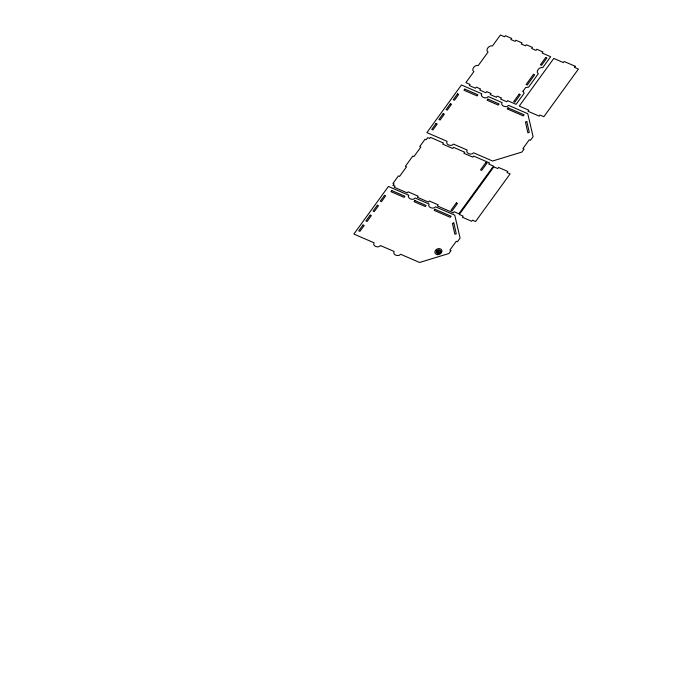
<?xml version="1.0" encoding="UTF-8"?>
<svg xmlns="http://www.w3.org/2000/svg" width="700" height="700" viewBox="0 0 700 700"><rect width="100%" height="100%" fill="white"/><g stroke="black" fill="none" stroke-linecap="round" stroke-linejoin="round"><path stroke-width="1.05" d="M393.085 185.351L394.109 183.934L392.954 183.435L398.414 175.91L399.56 176.409L406.543 166.784L405.396 166.285L412.799 156.082L413.945 156.581L420.831 147.088L419.685 146.589L425.005 139.256L426.16 139.746L427.691 137.638L429.642 138.477L430.439 137.375L443.502 143.028L442.697 144.13L452.742 148.47L453.548 147.367L464.677 152.189L463.881 153.291L472.798 157.141L473.594 156.039L489.562 162.951L488.766 164.054L493.491 166.093L458.859 213.78L454.16 211.741L453.355 212.844L437.386 205.931L438.183 204.838L429.284 200.987L428.479 202.09L417.375 197.278L418.171 196.184L408.091 191.817L407.295 192.92L394.249 187.276L395.045 186.174L393.094 185.334M436.406 250.39L436.345 252.779L437.098 253.102L439.267 250.119L438.62 249.848L438.156 250.486L436.774 249.891L436.406 250.39M437.098 250.749L437.054 252L437.754 251.037L437.098 250.749M408.336 196.394C408.502 199.273 413.604 200.489 415.266 198.048L429.056 204.015C426.956 207.41 433.764 209.685 435.54 206.815L454.755 215.127L460.101 238.096L457.424 241.789L456.26 241.29L449.89 250.075L451.045 250.574L448.919 253.514L419.571 262.474L400.549 254.249C398.799 257.119 392.009 254.852 394.135 251.475L380.467 245.569C378.717 248.439 371.936 246.172 374.062 242.795L353.885 234.071L388.43 186.445L408.783 195.248L408.336 196.394M481.338 94.938C481.504 97.816 486.605 99.032 488.267 96.591L502.058 102.559C499.957 105.954 506.765 108.229 508.541 105.359L527.756 113.671L533.102 136.64L530.425 140.332L529.261 139.825L522.891 148.619L524.046 149.117L521.92 152.049L492.573 161.018L473.55 152.784C471.8 155.662 465.01 153.396 467.136 150.01L453.477 144.104C451.719 146.974 444.938 144.716 447.064 141.33L426.886 132.606L461.431 84.989L481.784 93.782L481.338 94.938M522.988 91.228L524.125 93.293L516.101 104.344L507.605 100.669L506.809 101.771L500.623 99.094L501.419 97.991L497.175 96.154L496.37 97.256L490.192 94.579L490.989 93.485L486.736 91.647L485.94 92.741L479.762 90.072L480.559 88.97L476.306 87.132L475.51 88.235L469.324 85.558L470.12 84.455L465.876 82.618L473.847 71.627C470.636 69.598 475.256 64.277 478.258 65.555L488.031 52.071C484.829 50.032 489.449 44.721 492.441 45.99L500.412 35L504.551 36.785L505.347 35.691L511.648 38.413L510.851 39.515L515.095 41.352L515.9 40.25L522.077 42.928L521.281 44.021L525.534 45.859L526.33 44.765L532.508 47.434L531.711 48.536L535.964 50.374L536.76 49.271L542.946 51.949L542.141 53.051L550.646 56.726L542.719 67.655C539.718 66.377 535.097 71.697 538.309 73.736L528.535 87.211L525.665 87.544L522.988 91.228M575.295 66.299L574.499 67.401L578.401 69.09L543.865 116.707L539.954 115.019L539.166 116.104L528.036 111.291L528.824 110.206L519.251 106.067L553.796 58.441L563.36 62.58L564.165 61.486L575.295 66.299M435.995 123.55L431.743 129.412L432.906 129.911L437.159 124.058L435.995 123.55M443.17 113.663L438.918 119.525L440.081 120.024L444.334 114.161L443.17 113.663M450.345 103.775L446.092 109.638L447.256 110.136L451.509 104.274L450.345 103.775M457.52 93.879L453.267 99.741L454.431 100.24L458.675 94.386L457.52 93.879M362.994 225.015L358.741 230.877L359.905 231.376L364.158 225.514L362.994 225.015M370.169 215.119L365.916 220.981L367.08 221.489L371.332 215.626L370.169 215.119M377.344 205.231L373.091 211.094L374.255 211.593L378.507 205.73L377.344 205.231M384.519 195.344L380.266 201.206L381.43 201.705L385.674 195.843L384.519 195.344M464.765 89.119L463.969 90.221L477.155 95.926L477.951 94.824L464.765 89.119M391.764 190.575L390.967 191.678L404.154 197.383L404.95 196.28L391.764 190.575M487.909 99.129L487.113 100.223L498.304 105.07L499.1 103.968L487.909 99.129M414.908 200.585L414.111 201.688L425.303 206.526L426.099 205.433L414.908 200.585M507.999 107.817L507.202 108.911L523.311 115.885L524.108 114.782L507.999 107.817M434.998 209.274L434.192 210.376L450.31 217.341L451.106 216.248L434.998 209.274M519.137 94.141L513.651 101.701L514.815 102.2L520.301 94.64L519.137 94.141M533.531 74.296L526.12 84.516L527.284 85.015L534.695 74.795L533.531 74.296M545.72 57.496L540.409 64.82L541.564 65.328L546.875 57.995L545.72 57.496M456.339 202.921L451.019 210.245L452.183 210.752L457.494 203.42L456.339 202.921M485.852 162.566L480.55 169.881L481.705 170.38L487.016 163.065L485.852 162.566M493.841 166.862L459.305 214.48L463.207 216.169L462.411 217.271L471.677 221.279L472.474 220.176L475.571 221.515L510.108 173.898L507.019 172.559L507.815 171.465L501.637 168.787L498.54 167.457L497.744 168.551L493.841 166.862M437.789 252.411L437.351 253.024L438.104 253.356A1.925 1.522 -24.3 0 0 440.475 250.609L439.495 250.093L439.066 250.696L439.714 251.055A1.12 0.884 -24.3 0 1 438.41 252.682L437.789 252.411M526.811 121.52L525.429 121.94L527.887 132.808L529.27 132.388L526.811 121.52M453.81 222.976L452.427 223.405L454.886 234.273L456.269 233.852L453.81 222.976M437.745 254.66A3.666 2.905 -24.3 0 0 441.752 250.127A3.666 2.905 -24.3 0 0 435.715 250.066A3.666 2.905 -24.3 0 0 437.745 254.66"/></g></svg>
